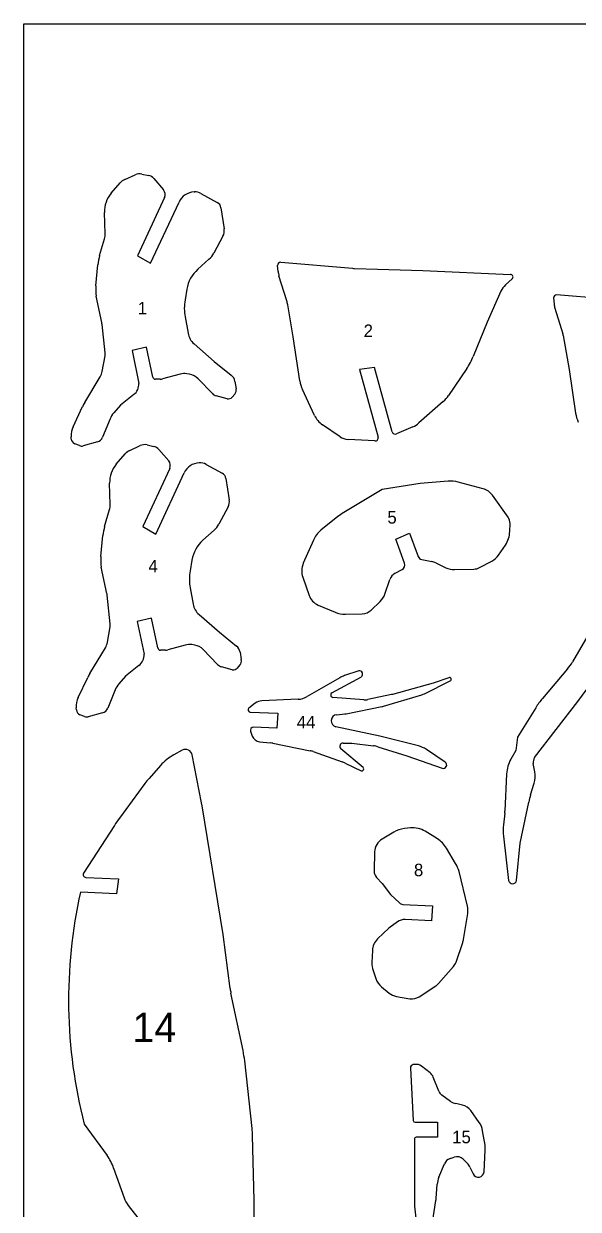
# Model space of a CAD drawing. Extents: x 0 to 24, y 0 to 19.3.
# Drawn here: x 0 to 4.7, y 9.2 to 19.26 of the extents above; entities that cross this region are included whole.
import ezdxf

# ---------------------------------------------------------------- set-up
doc = ezdxf.new("R2010")
doc.units = 0
doc.layers.add('WHITE', color=7, linetype='CONTINUOUS')
doc.layers.add('YELLOW', color=2, linetype='CONTINUOUS')

msp = doc.modelspace()

# ---------------------------------------------------------------- linework, layer by layer
at = {"layer": 'WHITE', "linetype": 'CONTINUOUS'}
for p, q in [((0, 19.260324), (23.982879, 19.260324)), ((0, 0), (0, 19.260324)), ((0.741608, 17.821817), (0.817966, 17.909838)), ((0.857202, 17.939533), (0.945225, 17.979832)), ((1.002492, 17.985134), (1.060818, 17.972408)), ((1.103238, 17.946956), (1.185942, 17.850437)), ((1.444719, 17.833483), (1.450023, 17.833458)), ((1.503048, 17.820757), (1.640911, 17.744401)), ((1.194442, 17.78576), (0.966435, 17.291567)), ((1.076726, 17.227937), (1.31745, 17.747588)), ((1.672727, 17.69986), (1.7003, 17.520635)), ((0.690705, 17.479276), (0.685381, 17.659559)), ((0.644042, 17.293688), (0.685382, 17.43686)), ((1.689695, 17.459126), (1.613339, 17.314898)), ((0.612228, 17.038108), (0.629153, 17.215216)), ((0.966435, 17.291567), (1.076726, 17.227937)), ((1.57092, 17.261873), (1.476538, 17.177029)), ((2.158433, 17.157945), (2.153133, 17.208848)), ((2.180706, 17.236421), (2.789434, 17.185517)), ((2.231606, 16.910848), (2.1648, 17.122948)), ((2.806401, 17.184457), (3.000473, 17.179154)), ((3.000473, 17.179154), (3.384374, 17.166428)), ((3.384374, 17.166428), (4.127784, 17.133553)), ((1.383211, 17.008414), (1.368364, 16.917212)), ((4.141571, 17.095375), (4.086425, 17.044471)), ((0.662071, 16.726321), (0.614348, 16.947965)), ((4.047185, 16.990385), (3.929472, 16.728442)), ((4.493659, 16.934179), (4.497899, 16.882214)), ((5.13526, 16.909788), (4.520169, 16.960691)), ((2.284636, 16.603303), (2.239035, 16.876912)), ((4.505315, 16.848277), (4.573195, 16.629815)), ((0.690705, 16.467559), (0.66525, 16.709355)), ((1.368363, 16.774043), (1.393815, 16.635118)), ((3.929472, 16.728442), (3.812817, 16.438925)), ((2.340841, 16.231067), (2.284636, 16.603303)), ((4.576374, 16.616029), (4.625159, 16.328633)), ((1.042791, 16.516342), (0.918712, 16.488769)), ((1.095815, 16.262882), (1.042791, 16.516342)), ((1.444719, 16.544975), (1.616521, 16.396505)), ((0.666313, 16.311665), (0.689639, 16.442107)), ((0.918712, 16.488769), (0.977039, 16.208797)), ((1.616521, 16.396505), (1.760736, 16.279833)), ((1.406541, 16.287274), (1.382149, 16.291509)), ((2.97396, 16.34348), (2.847761, 16.326512)), ((2.847761, 16.326512), (3.006837, 15.753842)), ((3.125613, 15.798383), (2.97396, 16.34348)), ((3.757666, 16.335), (3.603897, 16.108049)), ((4.625159, 16.328633), (4.681365, 15.956398)), ((0.517843, 16.04654), (0.649349, 16.264999)), ((1.158384, 16.244854), (1.118086, 16.244854)), ((1.325943, 16.288334), (1.177477, 16.248022)), ((1.600614, 16.122896), (1.478656, 16.249096)), ((1.791504, 16.226825), (1.802109, 16.164257)), ((0.933558, 16.114412), (0.821146, 16.02427)), ((1.725753, 16.079416), (1.633488, 16.103807)), ((1.790442, 16.118654), (1.768148, 16.093223)), ((2.467041, 15.937309), (2.364174, 16.156832)), ((0.418155, 15.841864), (0.499815, 16.012604)), ((0.821146, 16.02427), (0.763879, 15.959579)), ((3.558291, 16.05609), (3.35256, 15.873679)), ((0.732064, 15.907615), (0.669495, 15.752782)), ((2.683383, 15.757024), (2.533853, 15.858832)), ((3.299538, 15.840793), (3.16273, 15.781415)), ((0.403308, 15.736874), (0.401188, 15.757024)), ((0.473302, 15.681728), (0.433002, 15.696575)), ((0.626014, 15.712483), (0.504057, 15.679607)), ((1.045965, 15.688061), (1.104299, 15.674305)), ((2.979256, 15.720866), (2.751256, 15.734753)), ((0.785081, 15.523722), (0.861445, 15.611735)), ((0.900683, 15.641429), (0.988705, 15.681728)), ((1.146719, 15.648853), (1.229439, 15.553408)), ((1.237923, 15.487657), (1.009915, 14.994524)), ((1.546522, 15.522641), (1.684393, 15.447358)), ((1.120206, 14.930894), (1.36094, 15.449479)), ((1.715148, 15.402817), (1.743781, 15.222532)), ((0.734185, 15.181172), (0.728883, 15.362518)), ((3.040773, 15.309493), (2.714139, 15.1133)), ((3.362104, 15.360397), (3.040773, 15.309493)), ((3.598596, 15.379486), (3.362104, 15.360397)), ((3.897656, 15.314795), (3.685556, 15.372062)), ((4.108689, 15.074057), (3.975072, 15.26071)), ((0.686407, 14.995601), (0.728883, 15.138752)), ((1.733179, 15.162082), (1.65576, 15.016795)), ((1.009915, 14.994524), (1.120206, 14.930894)), ((2.665352, 15.079368), (2.521128, 14.96377)), ((4.122449, 14.953166), (4.124604, 15.022097)), ((0.654636, 14.740005), (0.671616, 14.918168)), ((1.614399, 14.96377), (1.520015, 14.87893)), ((3.156367, 14.887414), (3.273021, 14.939378)), ((3.230592, 14.684855), (3.156367, 14.887414)), ((3.273021, 14.939378), (3.345136, 14.742125)), ((2.456436, 14.87893), (2.371597, 14.683798)), ((4.028096, 14.753792), (4.085364, 14.838631)), ((1.426692, 14.71031), (1.410784, 14.620168)), ((3.376951, 14.714552), (3.462852, 14.698645)), ((3.494661, 14.68803), (3.580566, 14.64562)), ((3.86478, 14.64668), (3.970831, 14.701826)), ((0.705553, 14.428218), (0.656768, 14.650922)), ((1.410784, 14.620168), (1.408663, 14.602139)), ((3.151064, 14.598958), (3.209392, 14.629712)), ((3.653742, 14.629691), (3.818119, 14.633954)), ((2.367355, 14.565022), (2.42038, 14.411249)), ((3.063046, 14.421853), (3.105462, 14.545933)), ((0.734178, 14.169455), (0.707673, 14.41231)), ((1.411832, 14.475938), (1.437297, 14.337014)), ((2.496736, 14.329591), (2.642024, 14.268082)), ((2.946385, 14.287173), (3.022743, 14.359285)), ((1.08521, 14.218238), (0.961132, 14.190665)), ((0.961132, 14.190665), (1.020519, 13.911754)), ((1.138199, 13.965832), (1.08521, 14.218238)), ((1.48714, 14.247932), (1.660002, 14.098402)), ((2.727925, 14.251114), (2.871093, 14.255356)), ((4.863772, 14.205512), (4.654854, 13.847063)), ((0.709793, 14.013561), (0.733124, 14.144003)), ((1.660002, 14.098402), (1.804229, 13.981747)), ((1.369424, 13.990231), (1.220955, 13.949932)), ((1.450023, 13.98917), (1.42563, 13.993412)), ((4.699394, 13.511945), (5.055722, 13.996594)), ((0.561324, 13.748436), (0.692825, 13.9669)), ((1.201866, 13.94675), (1.161567, 13.94675)), ((1.644088, 13.824788), (1.522137, 13.952053)), ((1.834984, 13.929782), (1.845588, 13.866152)), ((0.977039, 13.816309), (0.864627, 13.726166)), ((1.769225, 13.781284), (1.67697, 13.805704)), ((1.833901, 13.821629), (1.811652, 13.795099)), ((4.612438, 13.787672), (4.400333, 13.537397)), ((0.461611, 13.544834), (0.543295, 13.714501)), ((0.864627, 13.726166), (0.80736, 13.661476)), ((2.681266, 13.712375), (2.403412, 13.554365)), ((2.61339, 13.58512), (2.863669, 13.721924)), ((2.841398, 13.771768), (2.721561, 13.731469)), ((3.39816, 13.577696), (3.616624, 13.686928)), ((3.604958, 13.71344), (3.473456, 13.665719)), ((0.775545, 13.609511), (0.712975, 13.454678)), ((3.473456, 13.665719), (3.126672, 13.571333)), ((1.964312, 13.497166), (1.91028, 13.455739)), ((2.329177, 13.529974), (2.019511, 13.517248)), ((2.884879, 13.525725), (2.621875, 13.545881)), ((3.120309, 13.570274), (2.919876, 13.527853)), ((3.051377, 13.47165), (3.376951, 13.569212)), ((3.126672, 13.571333), (3.120309, 13.570274)), ((4.333521, 13.035781), (4.699394, 13.511945)), ((0.446775, 13.439831), (0.444669, 13.45892)), ((0.516773, 13.3836), (0.476483, 13.398472)), ((0.668433, 13.41544), (0.547537, 13.381504)), ((1.921945, 13.420743), (2.154194, 13.413319)), ((2.154194, 13.413319), (2.147832, 13.286059)), ((2.654751, 13.399521), (2.724743, 13.405895)), ((2.734287, 13.406959), (3.037591, 13.468465)), ((4.34307, 13.458917), (4.189294, 13.208642)), ((2.147832, 13.286059), (1.947396, 13.292422)), ((3.019563, 13.218187), (2.648387, 13.296664)), ((1.924058, 13.260603), (1.938913, 13.218187)), ((3.349375, 13.134399), (3.019563, 13.218187)), ((4.189294, 13.208642), (4.173387, 13.096229)), ((1.343846, 13.098075), (1.273853, 13.059897)), ((1.999362, 13.170469), (2.093745, 13.16092)), ((2.113895, 13.156678), (2.429925, 13.094108)), ((2.455375, 13.086681), (2.700351, 12.999724)), ((2.87956, 12.950927), (2.690807, 13.111076)), ((2.708835, 13.158769), (2.78201, 13.158799)), ((2.78201, 13.158799), (2.967598, 13.136528)), ((3.002595, 13.128044), (3.24863, 13.049567)), ((3.57523, 12.995432), (3.415129, 13.104713)), ((4.173387, 13.096229), (4.130967, 13.020934)), ((1.508224, 12.650544), (1.429747, 13.057775)), ((2.726862, 12.988053), (2.861547, 12.924428)), ((3.24863, 13.049567), (3.549813, 12.945638)), ((4.335643, 12.915944), (4.321857, 12.985937)), ((1.15932, 12.967633), (1.062814, 12.858403)), ((4.095956, 12.898978), (4.081122, 12.581887)), ((1.026757, 12.814922), (0.8115, 12.522206)), ((4.299588, 12.719752), (4.33034, 12.817318)), ((1.512547, 12.626166), (1.508224, 12.650544)), ((1.690629, 11.535959), (1.512547, 12.626166)), ((4.210504, 12.310399), (4.283678, 12.658243)), ((4.080064, 12.562797), (4.069458, 12.466292)), ((0.769056, 12.460715), (0.508218, 12.054511)), ((3.139391, 12.403735), (3.039711, 12.344335)), ((3.280448, 12.438693), (3.22848, 12.433417)), ((3.508452, 12.345395), (3.404524, 12.410086)), ((4.069458, 12.367666), (4.112938, 11.992249)), ((4.17975, 11.993309), (4.210504, 12.310399)), ((2.976081, 12.235103), (2.97184, 12.073907)), ((3.663287, 12.137537), (3.58587, 12.267979)), ((3.764032, 11.775906), (3.691919, 12.068605)), ((0.5262, 12.019546), (0.805113, 12.005759)), ((0.805113, 12.005759), (0.788145, 11.87956)), ((2.99199, 12.019822), (3.040773, 11.966797)), ((3.040773, 11.966797), (3.110766, 11.875594)), ((0.788145, 11.87956), (0.48166, 11.894407)), ((3.110766, 11.875594), (3.18606, 11.80348)), ((3.214694, 11.790754), (3.466033, 11.778028)), ((3.466033, 11.778028), (3.457548, 11.651828)), ((3.730097, 11.492753), (3.766154, 11.714398)), ((3.098039, 11.588198), (3.001533, 11.498056)), ((3.169094, 11.642283), (3.098039, 11.588198)), ((3.457548, 11.651828), (3.235905, 11.661373)), ((1.751079, 11.076761), (1.690629, 11.535959)), ((3.666447, 11.29975), (3.723734, 11.467301)), ((2.956946, 11.39837), (2.95275, 11.297621)), ((2.96335, 11.228688), (2.985627, 11.160817)), ((3.51694, 11.118394), (3.644197, 11.262625)), ((3.035469, 11.089763), (3.100161, 11.037799)), ((3.353619, 11.005984), (3.494667, 11.098247)), ((1.860309, 10.549694), (1.757446, 11.037525)), ((3.161669, 11.010226), (3.276203, 10.990076)), ((1.936666, 9.889002), (1.874199, 10.462745)), ((3.279285, 10.401491), (3.303776, 9.957148)), ((3.319685, 10.43331), (3.303776, 10.431193)), ((3.446893, 10.361133), (3.372709, 10.418467)), ((3.520118, 10.206367), (3.473457, 10.326203)), ((3.620864, 10.119402), (3.54557, 10.173491)), ((3.721614, 10.087591), (3.665407, 10.100317)), ((3.862649, 9.941234), (3.792666, 10.040929)), ((0.512414, 9.927179), (0.706485, 9.660994)), ((3.319684, 9.942267), (3.509514, 9.942301)), ((3.509514, 9.942301), (3.509514, 9.815041)), ((3.912503, 9.747169), (3.892353, 9.870188)), ((1.953633, 9.278153), (1.940908, 9.829613)), ((3.313321, 9.799134), (3.313321, 9.263581)), ((3.509514, 9.815041), (3.329228, 9.815041)), ((3.904019, 9.522343), (3.914625, 9.70687)), ((3.521178, 9.475682), (3.567841, 9.589155)), ((3.616608, 9.634805), (3.651621, 9.646422)), ((3.727967, 9.628385), (3.762973, 9.593398)), ((3.784187, 9.562645), (3.810696, 9.504315)), ((0.762692, 9.552824), (0.851774, 9.300425)), ((3.498903, 9.294337), (3.507392, 9.416293)), ((1.957875, 8.797748), (1.953633, 9.278153)), ((3.46179, 9.056784), (3.496787, 9.277369)), ((0.88677, 9.235733), (0.967369, 9.131804)), ((3.315439, 9.231766), (3.354681, 8.87756))]:
    msp.add_line(p, q, dxfattribs=at)
for centre, radius, start, end in [((0.905562, 17.834861), 0.115302, 114.797702, 139.4388), ((0.981724, 17.897533), 0.09003, 76.663093, 113.91707), ((1.043014, 17.894659), 0.079762, 40.970342, 77.102144), ((0.922211, 17.668363), 0.236993, 139.646208, 182.1289), ((1.139402, 17.811424), 0.060728, -24.99876, 39.97234), ((1.45087, 17.687134), 0.146477, 92.406667, 155.624299), ((1.453522, 17.731039), 0.102479, 61.100887, 91.9566), ((1.612278, 17.690315), 0.061197, 8.972627, 62.10294), ((1.602734, 17.505788), 0.098689, -28.217356, 8.652505), ((0.55284, 17.475034), 0.13793, -16.0669, 1.762391), ((1.442599, 17.40801), 0.194479, -48.714144, -28.605699), ((1.050213, 17.175973), 0.422885, 163.837501, 174.6754), ((2.178585, 17.210969), 0.02554, 85.236159, 184.763642), ((1.670712, 16.959419), 0.291646, 131.7425, 170.32871), ((2.32133, 17.169504), 0.163307, -175.9414, -163.436181), ((2.81776, 17.50245), 0.318196, -95.107292, -92.045823), ((4.128883, 17.112371), 0.02121, -53.258464, 92.968893), ((0.98975, 17.00189), 0.379256, 174.520085, 188.174343), ((4.198944, 16.921559), 0.166637, 132.472368, 155.6045), ((1.776974, 16.845627), 0.414833, 170.0631, 189.936706), ((1.911127, 16.822932), 0.332321, 9.348068, 15.34028), ((4.519216, 16.935133), 0.025576, 87.86369, 182.139296), ((4.659837, 16.899819), 0.162892, -173.795746, -161.5535), ((0.510314, 16.689097), 0.156255, 7.448984, 13.781597), ((1.545678, 16.661431), 0.154125, -170.169867, -130.922786), ((4.476372, 16.600227), 0.101244, 8.979008, 16.992418), ((0.601517, 16.458545), 0.089642, -10.5662, 5.771295), ((3.304625, 16.642011), 0.547268, -34.1242, -21.782854), ((0.533538, 16.333512), 0.134559, -30.607899, -9.343471), ((1.361259, 16.162241), 0.130945, 80.81999, 105.646268), ((0.861637, 16.204752), 0.115472, -51.476089, 2.007483), ((1.117988, 16.267504), 0.02265, -168.226626, -89.752692), ((1.156051, 16.318028), 0.073212, -88.173797, -72.982699), ((1.385846, 16.160984), 0.127974, 43.51242, 80.693735), ((1.707618, 16.213569), 0.084926, 8.980066, 51.283991), ((2.614664, 16.276351), 0.277543, -170.6097, -154.492416), ((1.651139, 16.172057), 0.070495, -135.784241, -104.500135), ((1.73604, 16.119821), 0.041694, -104.283664, -39.6376), ((1.746537, 16.154181), 0.056478, -38.979048, 10.27649), ((3.375571, 16.262458), 0.275635, -48.4781, -34.06914), ((0.883927, 15.830304), 0.425177, 149.430767, 154.611), ((0.897607, 15.841983), 0.178079, 138.672724, 158.373598), ((2.642748, 16.019218), 0.193861, -155.00637, -124.174716), ((4.955504, 15.996485), 0.277055, -171.680701, -155.3872), ((0.567783, 15.767824), 0.166945, 153.672441, 183.709072), ((3.151899, 15.806804), 0.027603, -162.237282, -66.89706), ((3.221587, 16.025648), 0.200621, -67.1355, -49.244076), ((0.450927, 15.740873), 0.047787, -175.20038, -112.030916), ((0.606778, 15.776843), 0.067174, -73.359866, -20.989625), ((1.026671, 15.600494), 0.089668, 77.57412, 115.049643), ((2.757901, 15.869567), 0.134977, -123.509626, -92.821758), ((2.981066, 15.747373), 0.026571, -93.905498, 14.091152), ((0.491882, 15.727109), 0.049037, -112.265538, -75.624836), ((0.948867, 15.536988), 0.115021, 114.766398, 139.468814), ((1.086775, 15.597023), 0.079243, 40.848072, 77.224415), ((0.965374, 15.370472), 0.236625, 139.6353, 181.926262), ((1.182893, 15.513979), 0.061001, -25.563205, 40.267963), ((1.494775, 15.388394), 0.147116, 92.56128, 155.467172), ((1.496595, 15.433799), 0.10191, 60.665207, 94.724924), ((1.654167, 15.393599), 0.061674, 8.595723, 60.652587), ((3.620999, 15.128882), 0.251603, 75.13276, 95.108574), ((3.86012, 15.17862), 0.141254, 35.531653, 74.589727), ((1.64717, 15.208321), 0.097651, -28.2629, 8.367697), ((0.596302, 15.176866), 0.137951, -16.038749, 1.788716), ((2.936844, 14.741065), 0.43377, 120.891686, 128.7474), ((1.092633, 14.877869), 0.422942, 163.8375, 174.532413), ((1.484055, 15.108085), 0.194464, -47.911804, -27.998083), ((4.040824, 15.024855), 0.083825, -1.885003, 35.9423), ((2.66237, 14.788986), 0.224719, 128.94172, 156.406334), ((3.900838, 14.961649), 0.221773, -33.690219, -2.1922), ((1.714609, 14.661096), 0.292093, 131.774951, 170.300131), ((1.032291, 14.704478), 0.379323, 174.6258, 188.11651), ((2.520035, 14.619033), 0.161951, 156.427768, 199.481415), ((3.188819, 14.669269), 0.044587, -62.520732, 20.460351), ((3.385554, 14.75662), 0.042938, -160.271493, -101.557274), ((3.442277, 14.584005), 0.116472, 63.27176, 79.825293), ((3.897551, 14.840116), 0.156505, -62.080527, -33.474699), ((1.820031, 14.549326), 0.414744, 172.68418, 190.1921), ((3.19544, 14.514673), 0.095253, 117.767014, 160.841925), ((3.648969, 14.783803), 0.154187, -116.336293, -88.2261), ((3.813423, 14.743078), 0.109225, -87.535911, -61.953192), ((0.551355, 14.399584), 0.156835, 4.65425, 10.51986), ((2.550863, 14.456731), 0.138182, -160.783331, -113.060581), ((2.914148, 14.473501), 0.157601, -46.445042, -19.13), ((1.589165, 14.363503), 0.154161, -170.106162, -131.437734), ((2.867063, 14.36989), 0.114605, -87.984869, -46.199799), ((2.723829, 14.456303), 0.20523, -113.49099, -88.856417), ((0.644148, 14.160441), 0.090482, -10.467021, 5.71734), ((0.576489, 14.03562), 0.135117, -30.570656, -9.396099), ((1.404767, 13.863921), 0.131162, 80.847212, 105.632189), ((1.430403, 13.862441), 0.128239, 44.329904, 81.19983), ((1.750346, 13.914773), 0.085958, 10.056341, 51.182602), ((0.904939, 13.90678), 0.115687, -51.447727, 2.463924), ((1.161143, 13.970081), 0.023335, -169.506904, -88.958373), ((1.199586, 14.019287), 0.072572, -88.199805, -72.875553), ((1.694998, 13.874636), 0.071251, -135.6038, -104.656751), ((1.779625, 13.821399), 0.041442, -104.534099, -39.392568), ((1.789276, 13.857138), 0.057029, -38.5098, 9.094485), ((4.302344, 14.053967), 0.408745, -40.6545, -30.410524), ((0.927196, 13.532307), 0.424941, 149.4287, 154.611656), ((2.80322, 13.507067), 0.238798, 109.99615, 120.7105), ((2.846764, 13.744268), 0.028018, -52.888403, 101.041431), ((3.61079, 13.700184), 0.014483, -66.246667, 113.750098), ((0.940439, 13.544277), 0.17733, 138.630691, 158.415632), ((2.624704, 13.56703), 0.021337, 122.021946, 262.381949), ((3.339263, 13.694181), 0.130528, -73.21751, -63.177696), ((0.611272, 13.470692), 0.167019, 153.6463, 184.041579), ((2.023752, 13.419682), 0.097658, 92.488932, 127.492699), ((2.322042, 13.676852), 0.147051, -87.218816, -56.403094), ((2.894954, 13.648856), 0.123543, -94.677799, -78.362115), ((4.880104, 13.127196), 0.631226, 139.469766, 148.2967), ((0.494405, 13.442695), 0.047717, -176.5589, -112.061521), ((0.535341, 13.429332), 0.049359, -112.0986, -75.695045), ((0.651638, 13.479405), 0.066134, -75.288322, -21.956002), ((1.922794, 13.440468), 0.019744, 129.332714, 267.5368), ((2.660052, 13.347568), 0.052224, 95.826229, 257.092591), ((2.719864, 13.493068), 0.087309, -86.797008, -80.4918), ((3.008746, 13.624783), 0.158957, -79.544717, -74.4431), ((1.947291, 13.26803), 0.024392, 89.753379, 197.727899), ((2.006891, 13.242154), 0.072079, -160.578669, -95.995799), ((1.371644, 13.045626), 0.059361, 11.810531, 117.922943), ((2.054189, 12.92305), 0.241137, 75.6643, 80.558391), ((2.390686, 12.912339), 0.185957, 69.64287, 77.818521), ((2.7082, 13.131756), 0.027022, 88.652437, 229.933584), ((2.939981, 12.946184), 0.192338, 71.001571, 81.744439), ((3.296882, 12.930473), 0.210575, 55.837509, 75.56485), ((1.487906, 12.676962), 0.438701, 119.204271, 138.503639), ((2.600771, 12.737568), 0.280431, 63.27985, 69.200703), ((3.559357, 12.972151), 0.028178, -109.798876, 55.713739), ((4.36873, 12.886675), 0.273051, 150.547586, 177.4175), ((4.385699, 12.997285), 0.064843, 143.580199, 190.078548), ((2.866956, 12.940124), 0.016601, -109.013674, 40.60016), ((4.140288, 12.876994), 0.1992, -17.432187, 11.276047), ((1.532298, 12.4324), 0.633951, 137.7798, 142.886651), ((4.906615, 12.529922), 0.636017, 162.6345, 168.360311), ((3.793515, 12.58825), 0.287678, -5.0759, -1.267399), ((1.735171, 11.839262), 1.14873, 143.5215, 147.248883), ((3.251387, 12.21612), 0.218501, 96.017739, 120.835), ((3.300701, 12.243163), 0.196577, 58.119123, 95.9136), ((4.50299, 12.416979), 0.436328, 173.510637, 186.4894), ((3.106796, 12.232107), 0.130749, 120.869317, 178.687007), ((3.387343, 12.14687), 0.232552, 31.38484, 58.61494), ((3.049254, 12.071952), 0.077439, 178.553023, 222.312634), ((3.448322, 12.007838), 0.251062, 14.006894, 31.10469), ((0.526519, 12.041816), 0.022273, 145.252902, 269.181545), ((4.146227, 12.000142), 0.034212, -166.660323, -11.520917), ((4.617424, 10.975207), 4.236682, 167.469323, 194.321927), ((3.217182, 11.834928), 0.044244, -134.700995, -93.223984), ((3.611321, 11.73985), 0.156911, -9.334998, 13.28465), ((3.227951, 11.562746), 0.098947, 85.389351, 126.501599), ((3.10016, 11.394127), 0.143277, 133.500453, 178.303), ((3.579422, 11.516901), 0.152598, -18.967608, -9.10488), ((3.15117, 11.292849), 0.198477, 178.622227, 198.8607), ((3.562433, 11.33686), 0.110437, -42.236679, -19.635299), ((2.254286, 11.138271), 0.506952, -173.030963, -168.5373), ((3.13177, 11.210324), 0.154301, -161.28561, -128.616789), ((3.430506, 11.191571), 0.113252, -55.491477, -40.252299), ((3.184718, 11.144033), 0.135778, -128.518116, -99.773705), ((3.294558, 11.097079), 0.108566, -99.733992, -57.043035), ((1.010849, 10.369409), 0.868381, 6.1702, 11.982355), ((3.306958, 10.40362), 0.027756, 96.584118, 184.398398), ((3.32785, 10.360351), 0.073415, 52.335528, 96.38586), ((3.39816, 10.296509), 0.08094, 21.522325, 52.980051), ((3.588198, 10.232784), 0.073026, -158.792337, -125.714051), ((3.690117, 10.219517), 0.121734, -124.6729, -101.71128), ((3.696726, 9.972267), 0.117979, 35.590233, 77.821855), ((3.319684, 9.95821), 0.015944, -176.182378, -90), ((1.132817, 9.80174), 0.808572, 1.975539, 6.195549), ((3.722779, 9.841024), 0.172064, 9.758755, 35.61992), ((3.329228, 9.799134), 0.015908, 90, 180), ((0.370725, 9.417841), 0.414558, 19.002391, 35.911553), ((3.732219, 9.717475), 0.182714, -3.327404, 9.35296), ((3.642182, 9.558612), 0.080371, 108.554599, 157.6651), ((3.675164, 9.575474), 0.074752, 45.05809, 108.357835), ((3.689799, 9.520223), 0.103484, 24.20095, 45), ((3.696236, 9.40375), 0.18926, 157.661908, 176.199907), ((3.855184, 9.524578), 0.048886, -155.512173, -2.619951), ((1.067388, 9.375255), 0.22823, -160.860445, -142.315018), ((3.596475, 9.266445), 0.283168, -179.420624, -172.9656), ((3.30823, 9.309502), 0.191275, -9.67122, -4.547399)]:
    msp.add_arc(centre, radius, start, end, dxfattribs=at)

# ---------------------------------------------------------------- texts
at = {"layer": 'YELLOW'}
for s, height, p in [('1', 0.10605, (0.967577, 16.794576)), ('2', 0.10605, (2.883118, 16.603022)), ('5', 0.10605, (3.084754, 15.020181)), ('4', 0.10605, (1.058313, 14.606827)), ('44', 0.10605, (2.31572, 13.283236)), ('8', 0.10605, (3.309914, 12.029248)), ('14', 0.25, (0.922048, 10.6221)), ('15', 0.10605, (3.634211, 9.764374))]:
    msp.add_text(s, height=height, dxfattribs=at).set_placement(p)

doc.saveas('drawing.dxf')
